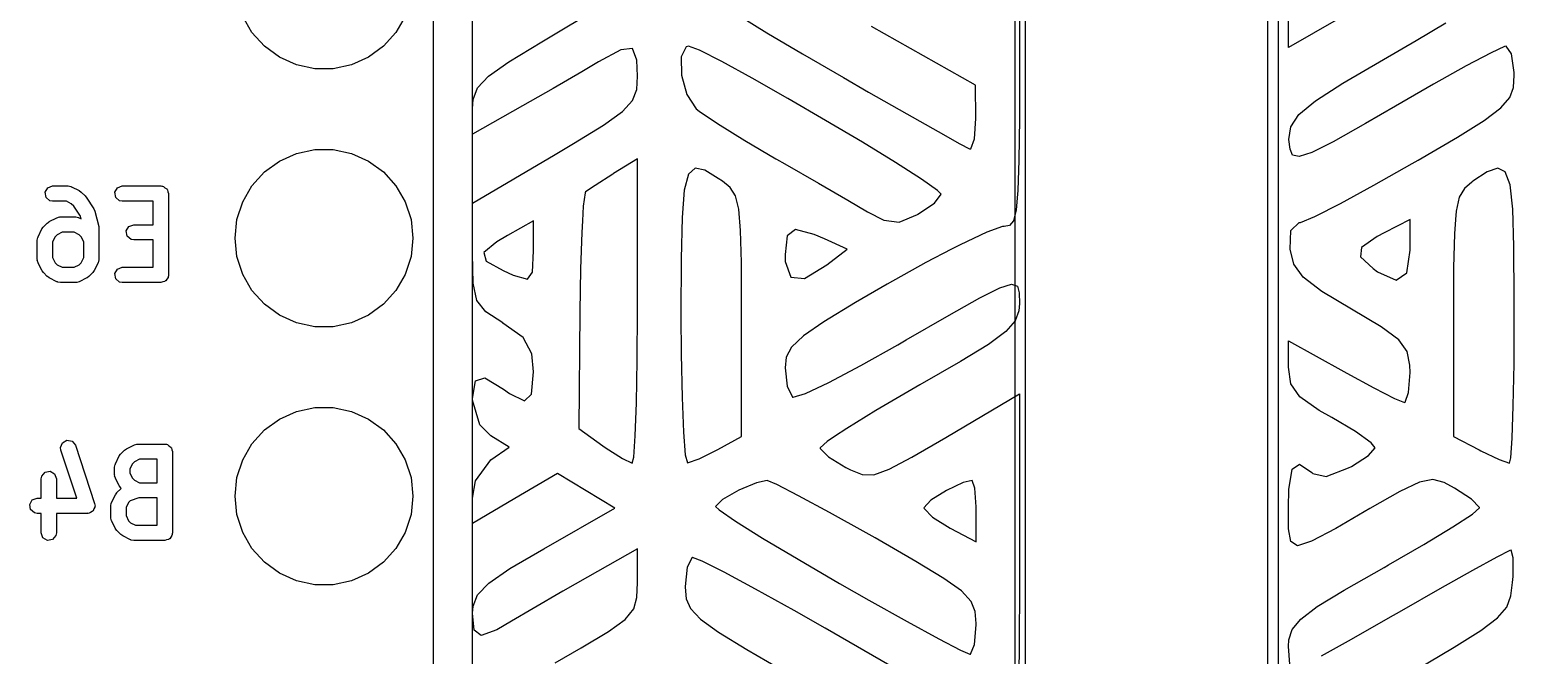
# Model space of a CAD drawing. Extents: x 19 to 403, y -177 to -75.
# Drawn here: x 175.92 to 190.55, y -112.76 to -106.6 of the extents above; entities that cross this region are included whole.
import ezdxf

# ---------------------------------------------------------------- set-up
doc = ezdxf.new("R2010")
doc.units = 0
doc.layers.add('BLACK', color=7, linetype='CONTINUOUS')

msp = doc.modelspace()

# ---------------------------------------------------------------- linework, layer by layer
at = {"layer": 'BLACK', "linetype": 'CONTINUOUS'}
for p, q in [((179.9, -114.811), (179.9, -87.2518)), ((185.628, -126.971), (185.628, -91.3866)), ((185.728, -91.3866), (185.728, -126.971)), ((188.119, -126.971), (188.119, -91.3866)), ((188.219, -91.3866), (188.219, -126.971)), ((180.281, -96.3335), (180.281, -115.002)), ((185.672, -105.207), (185.672, -106.877)), ((188.323, -106.774), (188.323, -106.297)), ((178.111, -106.626), (178.02, -106.468)), ((179.621, -106.468), (179.529, -106.626)), ((181.132, -106.621), (181.4, -106.458)), ((182.915, -106.464), (183.184, -106.629)), ((180.968, -106.719), (181.132, -106.621)), ((185.24, -107.146), (184.214, -106.568)), ((188.815, -106.494), (188.323, -106.774)), ((189.579, -106.706), (189.871, -106.531)), ((178.234, -106.762), (178.111, -106.626)), ((178.382, -106.87), (178.234, -106.762)), ((179.407, -106.762), (179.259, -106.87)), ((179.529, -106.626), (179.407, -106.762)), ((180.643, -106.915), (180.968, -106.719)), ((182.389, -106.767), (182.339, -106.868)), ((182.413, -106.761), (182.389, -106.767)), ((182.52, -106.802), (182.413, -106.761)), ((183.184, -106.629), (183.534, -106.837)), ((189.257, -106.894), (189.579, -106.706)), ((190.452, -106.764), (190.318, -106.827)), ((190.466, -106.761), (190.452, -106.764)), ((190.52, -106.836), (190.466, -106.761)), ((178.55, -106.945), (178.382, -106.87)), ((179.259, -106.87), (179.091, -106.945)), ((180.44, -107.057), (180.643, -106.915)), ((181.524, -106.916), (181.36, -107.013)), ((181.745, -106.796), (181.524, -106.916)), ((181.861, -106.786), (181.745, -106.796)), ((181.904, -106.9), (181.861, -106.786)), ((181.909, -107.056), (181.904, -106.9)), ((182.339, -106.868), (182.344, -107.046)), ((182.739, -106.913), (182.52, -106.802)), ((183.038, -107.077), (182.739, -106.913)), ((183.534, -106.837), (183.937, -107.071)), ((185.672, -106.891), (185.671, -107.462)), ((185.672, -106.877), (185.672, -106.891)), ((188.858, -107.126), (189.257, -106.894)), ((190.318, -106.827), (190.074, -106.956)), ((190.546, -107.02), (190.52, -106.836)), ((178.729, -106.983), (178.55, -106.945)), ((178.912, -106.983), (178.729, -106.983)), ((179.091, -106.945), (178.912, -106.983)), ((180.332, -107.173), (180.44, -107.057)), ((181.36, -107.013), (181.078, -107.177)), ((181.901, -107.189), (181.909, -107.056)), ((182.344, -107.046), (182.396, -107.238)), ((190.074, -106.956), (189.75, -107.137)), ((190.54, -107.168), (190.547, -107.048)), ((190.547, -107.048), (190.546, -107.02)), ((180.289, -107.288), (180.332, -107.173)), ((181.078, -107.177), (180.776, -107.35)), ((181.86, -107.298), (181.901, -107.189)), ((183.389, -107.276), (183.038, -107.077)), ((183.937, -107.071), (184.185, -107.213)), ((185.242, -107.474), (185.24, -107.146)), ((188.588, -107.299), (188.858, -107.126)), ((189.75, -107.137), (189.376, -107.353)), ((190.504, -107.268), (190.54, -107.168)), ((180.284, -107.374), (180.289, -107.288)), ((180.776, -107.35), (180.284, -107.629)), ((181.76, -107.406), (181.86, -107.298)), ((182.396, -107.238), (182.486, -107.378)), ((183.762, -107.492), (183.389, -107.276)), ((184.185, -107.213), (184.562, -107.428)), ((188.425, -107.435), (188.588, -107.299)), ((189.376, -107.353), (189.081, -107.524)), ((190.415, -107.369), (190.504, -107.268)), ((180.284, -107.629), (180.284, -107.374)), ((181.575, -107.539), (181.76, -107.406)), ((182.486, -107.378), (182.517, -107.402)), ((182.517, -107.402), (182.696, -107.523)), ((184.126, -107.708), (183.762, -107.492)), ((184.562, -107.428), (184.871, -107.603)), ((185.229, -107.675), (185.242, -107.474)), ((185.671, -107.474), (185.666, -107.885)), ((185.671, -107.462), (185.671, -107.474)), ((188.345, -107.556), (188.425, -107.435)), ((189.987, -107.657), (190.251, -107.492)), ((190.251, -107.492), (190.415, -107.369)), ((181.28, -107.72), (181.575, -107.539)), ((182.696, -107.523), (182.965, -107.689)), ((184.871, -107.603), (185.086, -107.723)), ((188.327, -107.681), (188.345, -107.556)), ((189.081, -107.524), (188.763, -107.703)), ((178.55, -107.818), (178.729, -107.78)), ((178.729, -107.78), (178.912, -107.78)), ((178.912, -107.78), (179.091, -107.818)), ((181.097, -107.828), (181.28, -107.72)), ((182.965, -107.689), (183.272, -107.869)), ((184.451, -107.907), (184.126, -107.708)), ((185.086, -107.723), (185.179, -107.773)), ((185.179, -107.773), (185.193, -107.772)), ((185.193, -107.772), (185.229, -107.675)), ((188.338, -107.774), (188.327, -107.681)), ((188.363, -107.834), (188.338, -107.774)), ((188.763, -107.703), (188.553, -107.808)), ((189.601, -107.883), (189.987, -107.657)), ((178.234, -108), (178.382, -107.892)), ((178.382, -107.892), (178.55, -107.818)), ((179.091, -107.818), (179.259, -107.892)), ((179.259, -107.892), (179.407, -108)), ((180.284, -108.306), (181.097, -107.828)), ((181.909, -107.869), (181.674, -108.016)), ((181.909, -109.368), (181.909, -107.869)), ((183.272, -107.869), (183.277, -107.873)), ((183.277, -107.873), (183.362, -107.921)), ((183.362, -107.921), (183.691, -108.109)), ((184.708, -108.071), (184.451, -107.907)), ((185.666, -107.885), (185.656, -108.181)), ((188.427, -107.849), (188.363, -107.834)), ((188.553, -107.808), (188.427, -107.849)), ((189.164, -108.131), (189.542, -107.917)), ((189.542, -107.917), (189.601, -107.883)), ((178.111, -108.136), (178.234, -108)), ((179.407, -108), (179.529, -108.136)), ((181.665, -108.022), (181.492, -108.132)), ((181.674, -108.016), (181.665, -108.022)), ((182.411, -108.022), (182.37, -108.178)), ((182.476, -107.963), (182.411, -108.022)), ((182.572, -107.983), (182.476, -107.963)), ((182.704, -108.063), (182.572, -107.983)), ((182.745, -108.092), (182.704, -108.063)), ((184.866, -108.182), (184.708, -108.071)), ((190.28, -107.999), (190.138, -108.092)), ((190.385, -107.962), (190.28, -107.999)), ((190.458, -107.998), (190.385, -107.962)), ((190.505, -108.126), (190.458, -107.998)), ((176.073, -108.2), (176.099, -108.156)), ((176.082, -108.251), (176.073, -108.2)), ((176.099, -108.156), (176.147, -108.138)), ((176.147, -108.138), (176.299, -108.138)), ((176.299, -108.138), (176.325, -108.143)), ((176.325, -108.143), (176.329, -108.146)), ((176.329, -108.146), (176.333, -108.146)), ((176.333, -108.146), (176.409, -108.184)), ((176.409, -108.184), (176.427, -108.198)), ((176.427, -108.198), (176.429, -108.198)), ((176.429, -108.198), (176.467, -108.236)), ((176.759, -108.2), (176.785, -108.156)), ((176.768, -108.251), (176.759, -108.2)), ((176.785, -108.156), (176.833, -108.138)), ((176.833, -108.138), (177.214, -108.138)), ((177.214, -108.138), (177.224, -108.14)), ((177.224, -108.14), (177.227, -108.139)), ((177.227, -108.139), (177.23, -108.141)), ((177.23, -108.141), (177.239, -108.143)), ((177.239, -108.143), (177.254, -108.155)), ((177.254, -108.155), (177.271, -108.165)), ((177.271, -108.165), (177.274, -108.171)), ((177.274, -108.171), (177.279, -108.176)), ((177.279, -108.176), (177.282, -108.195)), ((177.282, -108.195), (177.289, -108.213)), ((177.289, -108.213), (177.289, -109.013)), ((178.02, -108.295), (178.111, -108.136)), ((179.529, -108.136), (179.621, -108.295)), ((181.392, -108.205), (181.375, -108.335)), ((181.396, -108.196), (181.392, -108.205)), ((181.492, -108.132), (181.396, -108.196)), ((182.37, -108.178), (182.348, -108.449)), ((182.821, -108.154), (182.745, -108.092)), ((182.873, -108.235), (182.821, -108.154)), ((183.691, -108.109), (183.98, -108.276)), ((184.834, -108.308), (184.902, -108.219)), ((184.902, -108.219), (184.866, -108.182)), ((185.653, -108.219), (185.639, -108.373)), ((185.656, -108.181), (185.653, -108.219)), ((188.835, -108.309), (189.164, -108.131)), ((190.055, -108.162), (190.005, -108.248)), ((190.127, -108.099), (190.055, -108.162)), ((190.138, -108.092), (190.127, -108.099)), ((190.531, -108.366), (190.505, -108.126)), ((176.121, -108.284), (176.082, -108.251)), ((176.147, -108.288), (176.121, -108.284)), ((176.282, -108.288), (176.147, -108.288)), ((176.331, -108.313), (176.282, -108.288)), ((176.355, -108.337), (176.331, -108.313)), ((176.42, -108.434), (176.355, -108.337)), ((176.467, -108.236), (176.473, -108.246)), ((176.473, -108.246), (176.476, -108.248)), ((176.476, -108.248), (176.552, -108.362)), ((176.552, -108.362), (176.562, -108.385)), ((176.807, -108.284), (176.768, -108.251)), ((176.833, -108.288), (176.807, -108.284)), ((177.139, -108.288), (176.833, -108.288)), ((177.139, -108.519), (177.139, -108.288)), ((177.963, -108.469), (178.02, -108.295)), ((179.621, -108.295), (179.678, -108.469)), ((180.284, -108.808), (180.284, -108.306)), ((181.375, -108.335), (181.367, -108.48)), ((182.907, -108.366), (182.873, -108.235)), ((182.925, -108.575), (182.907, -108.366)), ((183.98, -108.276), (184.175, -108.391)), ((184.671, -108.417), (184.834, -108.308)), ((185.639, -108.373), (185.612, -108.481)), ((188.583, -108.437), (188.835, -108.309)), ((190.005, -108.248), (189.974, -108.387)), ((190.543, -108.734), (190.531, -108.366)), ((176.056, -108.541), (176.094, -108.503)), ((176.094, -108.503), (176.112, -108.49)), ((176.112, -108.49), (176.114, -108.489)), ((176.114, -108.489), (176.19, -108.451)), ((176.19, -108.451), (176.215, -108.443)), ((176.215, -108.443), (176.219, -108.444)), ((176.219, -108.444), (176.223, -108.443)), ((176.223, -108.443), (176.376, -108.443)), ((176.376, -108.443), (176.401, -108.447)), ((176.401, -108.447), (176.405, -108.45)), ((176.405, -108.45), (176.409, -108.451)), ((176.409, -108.451), (176.427, -108.46)), ((176.427, -108.46), (176.42, -108.434)), ((176.562, -108.385), (176.563, -108.385)), ((176.563, -108.385), (176.601, -108.538)), ((176.899, -108.537), (176.947, -108.519)), ((176.947, -108.519), (177.139, -108.519)), ((177.944, -108.651), (177.963, -108.469)), ((179.678, -108.469), (179.697, -108.651)), ((180.883, -108.48), (180.627, -108.625)), ((180.883, -108.775), (180.883, -108.48)), ((181.367, -108.48), (181.361, -108.595)), ((182.348, -108.449), (182.338, -108.855)), ((184.175, -108.391), (184.336, -108.475)), ((184.336, -108.475), (184.487, -108.494)), ((184.487, -108.494), (184.667, -108.419)), ((184.667, -108.419), (184.671, -108.417)), ((185.612, -108.481), (185.574, -108.528)), ((188.347, -108.576), (188.426, -108.499)), ((188.426, -108.499), (188.44, -108.497)), ((188.44, -108.497), (188.583, -108.437)), ((189.52, -108.467), (189.264, -108.6)), ((189.52, -108.769), (189.52, -108.467)), ((189.968, -108.467), (189.957, -108.608)), ((189.974, -108.387), (189.968, -108.467)), ((175.996, -108.67), (176, -108.645)), ((175.996, -108.861), (175.996, -108.67)), ((176, -108.645), (176.003, -108.641)), ((176.003, -108.641), (176.004, -108.637)), ((176.004, -108.637), (176.042, -108.561)), ((176.042, -108.561), (176.055, -108.543)), ((176.055, -108.543), (176.056, -108.541)), ((176.171, -108.639), (176.146, -108.688)), ((176.192, -108.618), (176.171, -108.639)), ((176.241, -108.593), (176.192, -108.618)), ((176.358, -108.593), (176.241, -108.593)), ((176.407, -108.618), (176.358, -108.593)), ((176.428, -108.639), (176.407, -108.618)), ((176.453, -108.688), (176.428, -108.639)), ((176.601, -108.538), (176.602, -108.553)), ((176.602, -108.553), (176.603, -108.556)), ((176.603, -108.556), (176.603, -108.861)), ((176.873, -108.581), (176.899, -108.537)), ((176.882, -108.632), (176.873, -108.581)), ((176.921, -108.665), (176.882, -108.632)), ((176.947, -108.669), (176.921, -108.665)), ((177.139, -108.669), (176.947, -108.669)), ((177.139, -108.938), (177.139, -108.669)), ((177.963, -108.833), (177.944, -108.651)), ((179.697, -108.651), (179.678, -108.833)), ((180.627, -108.625), (180.522, -108.687)), ((181.361, -108.595), (181.349, -108.954)), ((182.933, -108.892), (182.925, -108.575)), ((183.383, -108.629), (183.363, -108.814)), ((183.467, -108.567), (183.383, -108.629)), ((183.649, -108.615), (183.467, -108.567)), ((183.75, -108.659), (183.649, -108.615)), ((183.974, -108.761), (183.75, -108.659)), ((185.35, -108.593), (185.087, -108.716)), ((185.505, -108.538), (185.35, -108.593)), ((185.522, -108.537), (185.505, -108.538)), ((185.574, -108.528), (185.522, -108.537)), ((188.34, -108.761), (188.347, -108.576)), ((189.195, -108.636), (189.042, -108.742)), ((189.264, -108.6), (189.195, -108.636)), ((189.957, -108.608), (189.949, -108.941)), ((176.146, -108.688), (176.146, -108.843)), ((176.453, -108.843), (176.453, -108.688)), ((180.29, -109.094), (180.284, -108.808)), ((180.522, -108.687), (180.394, -108.793)), ((180.394, -108.793), (180.417, -108.877)), ((180.876, -108.986), (180.883, -108.775)), ((183.363, -108.814), (183.365, -108.88)), ((183.775, -108.914), (183.974, -108.761)), ((185.001, -108.761), (184.749, -108.892)), ((185.087, -108.716), (185.001, -108.761)), ((188.375, -108.908), (188.34, -108.761)), ((189.042, -108.742), (189.033, -108.835)), ((189.487, -108.994), (189.52, -108.769)), ((190.547, -109.25), (190.543, -108.734)), ((175.997, -108.865), (175.996, -108.861)), ((175.996, -108.869), (175.997, -108.865)), ((176.004, -108.894), (175.996, -108.869)), ((176.042, -108.971), (176.004, -108.894)), ((176.146, -108.843), (176.171, -108.893)), ((176.171, -108.893), (176.192, -108.913)), ((176.192, -108.913), (176.241, -108.938)), ((176.241, -108.938), (176.358, -108.938)), ((176.358, -108.938), (176.407, -108.913)), ((176.407, -108.913), (176.428, -108.893)), ((176.428, -108.893), (176.453, -108.843)), ((176.595, -108.894), (176.557, -108.971)), ((176.596, -108.89), (176.595, -108.894)), ((176.599, -108.886), (176.596, -108.89)), ((176.603, -108.861), (176.599, -108.886)), ((176.759, -109), (176.785, -108.956)), ((176.785, -108.956), (176.833, -108.938)), ((176.833, -108.938), (177.139, -108.938)), ((178.02, -109.008), (177.963, -108.833)), ((179.678, -108.833), (179.621, -109.008)), ((180.417, -108.877), (180.587, -108.971)), ((181.349, -108.954), (181.342, -109.378)), ((182.338, -108.855), (182.337, -109.413)), ((182.935, -109.348), (182.933, -108.892)), ((183.365, -108.88), (183.42, -109.037)), ((183.554, -109.048), (183.775, -108.914)), ((184.749, -108.892), (184.368, -109.105)), ((188.467, -109.036), (188.375, -108.908)), ((189.033, -108.835), (189.157, -108.951)), ((189.157, -108.951), (189.2, -108.983)), ((189.949, -108.941), (189.948, -109.415)), ((176.043, -108.972), (176.042, -108.971)), ((176.056, -108.99), (176.043, -108.972)), ((176.094, -109.028), (176.056, -108.99)), ((176.096, -109.029), (176.094, -109.028)), ((176.114, -109.042), (176.096, -109.029)), ((176.19, -109.08), (176.114, -109.042)), ((176.194, -109.081), (176.19, -109.08)), ((176.198, -109.084), (176.194, -109.081)), ((176.223, -109.088), (176.198, -109.084)), ((176.376, -109.088), (176.223, -109.088)), ((176.38, -109.087), (176.376, -109.088)), ((176.384, -109.088), (176.38, -109.087)), ((176.409, -109.08), (176.384, -109.088)), ((176.485, -109.042), (176.409, -109.08)), ((176.487, -109.041), (176.485, -109.042)), ((176.505, -109.028), (176.487, -109.041)), ((176.543, -108.99), (176.505, -109.028)), ((176.544, -108.989), (176.543, -108.99)), ((176.557, -108.971), (176.544, -108.989)), ((176.768, -109.051), (176.759, -109)), ((176.807, -109.084), (176.768, -109.051)), ((176.833, -109.088), (176.807, -109.084)), ((177.214, -109.088), (176.833, -109.088)), ((177.232, -109.082), (177.214, -109.088)), ((177.251, -109.078), (177.232, -109.082)), ((177.256, -109.073), (177.251, -109.078)), ((177.262, -109.071), (177.256, -109.073)), ((177.272, -109.054), (177.262, -109.071)), ((177.284, -109.039), (177.272, -109.054)), ((177.286, -109.029), (177.284, -109.039)), ((177.288, -109.026), (177.286, -109.029)), ((177.289, -109.013), (177.287, -109.023)), ((177.287, -109.023), (177.288, -109.026)), ((178.111, -109.166), (178.02, -109.008)), ((179.621, -109.008), (179.529, -109.166)), ((180.326, -109.264), (180.29, -109.094)), ((180.587, -108.971), (180.685, -109.015)), ((180.685, -109.015), (180.825, -109.056)), ((180.825, -109.056), (180.876, -108.986)), ((183.42, -109.037), (183.554, -109.048)), ((184.368, -109.105), (184.056, -109.286)), ((185.478, -109.141), (185.595, -109.105)), ((185.595, -109.105), (185.652, -109.123)), ((188.65, -109.176), (188.467, -109.036)), ((189.2, -108.983), (189.383, -109.064)), ((189.383, -109.064), (189.487, -108.994)), ((178.234, -109.302), (178.111, -109.166)), ((179.529, -109.166), (179.407, -109.302)), ((184.98, -109.409), (185.28, -109.24)), ((185.28, -109.24), (185.478, -109.141)), ((185.652, -109.123), (185.67, -109.19)), ((185.67, -109.19), (185.671, -109.296)), ((188.943, -109.352), (188.65, -109.176)), ((190.547, -109.413), (190.547, -109.25)), ((178.382, -109.41), (178.234, -109.302)), ((179.407, -109.302), (179.259, -109.41)), ((180.415, -109.376), (180.326, -109.264)), ((180.582, -109.486), (180.415, -109.376)), ((181.342, -109.378), (181.331, -110.527)), ((181.906, -109.853), (181.909, -109.368)), ((182.935, -109.415), (182.935, -109.348)), ((184.056, -109.286), (183.744, -109.475)), ((185.666, -109.368), (185.63, -109.467)), ((185.671, -109.296), (185.666, -109.368)), ((189.236, -109.526), (188.943, -109.352)), ((178.55, -109.485), (178.382, -109.41)), ((178.729, -109.523), (178.55, -109.485)), ((178.912, -109.523), (178.729, -109.523)), ((179.091, -109.485), (178.912, -109.523)), ((179.259, -109.41), (179.091, -109.485)), ((180.583, -109.487), (180.582, -109.486)), ((180.784, -109.631), (180.583, -109.487)), ((182.337, -109.413), (182.339, -109.795)), ((182.935, -110.604), (182.935, -109.415)), ((183.744, -109.475), (183.543, -109.614)), ((184.556, -109.653), (184.98, -109.409)), ((185.63, -109.467), (185.538, -109.571)), ((189.408, -109.653), (189.236, -109.526)), ((189.948, -109.415), (189.948, -110.605)), ((190.544, -109.89), (190.547, -109.413)), ((180.869, -109.79), (180.784, -109.631)), ((183.543, -109.614), (183.427, -109.724)), ((184.474, -109.701), (184.556, -109.653)), ((185.538, -109.571), (185.366, -109.697)), ((188.323, -109.921), (188.323, -109.661)), ((188.323, -109.661), (188.866, -109.964)), ((189.492, -109.767), (189.408, -109.653)), ((180.883, -109.966), (180.869, -109.79)), ((182.339, -109.795), (182.348, -110.221)), ((183.375, -109.822), (183.363, -109.928)), ((183.427, -109.724), (183.375, -109.822)), ((184.109, -109.906), (184.474, -109.701)), ((185.366, -109.697), (185.091, -109.866)), ((189.519, -109.903), (189.492, -109.767)), ((180.866, -110.186), (180.883, -109.966)), ((181.899, -110.272), (181.906, -109.853)), ((183.363, -109.928), (183.383, -110.107)), ((183.795, -110.071), (184.109, -109.906)), ((185.091, -109.866), (184.69, -110.097)), ((188.344, -110.085), (188.323, -109.921)), ((188.866, -109.964), (188.896, -109.981)), ((188.896, -109.981), (189.164, -110.126)), ((189.506, -110.171), (189.52, -109.975)), ((189.52, -109.975), (189.519, -109.903)), ((190.537, -110.301), (190.544, -109.89)), ((180.284, -110.231), (180.312, -110.055)), ((180.312, -110.055), (180.406, -110.027)), ((180.406, -110.027), (180.588, -110.137)), ((183.383, -110.107), (183.435, -110.217)), ((183.563, -110.18), (183.795, -110.071)), ((184.69, -110.097), (184.612, -110.141)), ((188.433, -110.213), (188.344, -110.085)), ((189.164, -110.126), (189.368, -110.229)), ((180.284, -110.247), (180.284, -110.231)), ((180.356, -110.49), (180.284, -110.247)), ((180.588, -110.137), (180.649, -110.181)), ((180.649, -110.181), (180.796, -110.253)), ((180.796, -110.253), (180.866, -110.186)), ((181.887, -110.599), (181.899, -110.272)), ((182.348, -110.221), (182.362, -110.56)), ((183.435, -110.217), (183.443, -110.218)), ((183.443, -110.218), (183.563, -110.18)), ((184.612, -110.141), (184.258, -110.348)), ((184.946, -110.614), (185.672, -110.185)), ((185.672, -110.185), (185.672, -111.892)), ((188.626, -110.347), (188.433, -110.213)), ((189.368, -110.229), (189.465, -110.268)), ((189.465, -110.268), (189.471, -110.266)), ((189.471, -110.266), (189.506, -110.171)), ((178.382, -110.432), (178.55, -110.358)), ((178.55, -110.358), (178.729, -110.32)), ((178.729, -110.32), (178.912, -110.32)), ((178.912, -110.32), (179.091, -110.358)), ((179.091, -110.358), (179.259, -110.432)), ((184.258, -110.348), (183.971, -110.524)), ((188.75, -110.417), (188.626, -110.347)), ((188.981, -110.555), (188.75, -110.417)), ((190.526, -110.619), (190.537, -110.301)), ((178.111, -110.676), (178.234, -110.54)), ((178.234, -110.54), (178.382, -110.432)), ((179.259, -110.432), (179.407, -110.54)), ((179.407, -110.54), (179.529, -110.676)), ((180.465, -110.596), (180.356, -110.49)), ((181.331, -110.527), (181.569, -110.697)), ((182.362, -110.56), (182.38, -110.783)), ((183.971, -110.524), (183.85, -110.604)), ((189.137, -110.666), (188.981, -110.555)), ((176.225, -110.713), (176.243, -110.665)), ((176.228, -110.739), (176.225, -110.713)), ((176.243, -110.665), (176.288, -110.641)), ((176.288, -110.641), (176.339, -110.651)), ((176.339, -110.651), (176.371, -110.691)), ((176.371, -110.691), (176.561, -111.263)), ((176.875, -110.724), (176.952, -110.686)), ((176.952, -110.686), (176.977, -110.679)), ((176.977, -110.679), (176.981, -110.68)), ((176.981, -110.68), (176.985, -110.678)), ((176.985, -110.678), (177.252, -110.678)), ((177.252, -110.678), (177.262, -110.68)), ((177.262, -110.68), (177.265, -110.679)), ((177.265, -110.679), (177.268, -110.681)), ((177.268, -110.681), (177.278, -110.683)), ((177.278, -110.683), (177.292, -110.695)), ((177.292, -110.695), (177.309, -110.705)), ((177.309, -110.705), (177.312, -110.711)), ((177.312, -110.711), (177.317, -110.716)), ((177.317, -110.716), (177.32, -110.735)), ((178.02, -110.835), (178.111, -110.676)), ((179.529, -110.676), (179.621, -110.835)), ((180.645, -110.709), (180.465, -110.596)), ((180.465, -110.835), (180.645, -110.709)), ((181.569, -110.697), (181.59, -110.712)), ((181.59, -110.712), (181.761, -110.821)), ((181.872, -110.806), (181.887, -110.599)), ((182.7, -110.732), (182.935, -110.604)), ((183.778, -110.652), (183.707, -110.715)), ((183.707, -110.715), (183.708, -110.721)), ((183.85, -110.604), (183.778, -110.652)), ((184.612, -110.809), (184.946, -110.614)), ((189.11, -110.791), (189.177, -110.715)), ((189.177, -110.715), (189.137, -110.666)), ((189.948, -110.605), (190.2, -110.736)), ((190.512, -110.815), (190.526, -110.619)), ((176.386, -111.212), (176.228, -110.739)), ((176.766, -110.872), (176.804, -110.796)), ((176.804, -110.796), (176.817, -110.778)), ((176.817, -110.778), (176.818, -110.776)), ((176.818, -110.776), (176.856, -110.738)), ((176.856, -110.738), (176.874, -110.725)), ((176.874, -110.725), (176.875, -110.724)), ((176.953, -110.853), (176.933, -110.874)), ((177.003, -110.828), (176.953, -110.853)), ((177.177, -110.828), (177.003, -110.828)), ((177.177, -111.059), (177.177, -110.828)), ((177.32, -110.735), (177.327, -110.753)), ((177.327, -110.753), (177.327, -111.553)), ((177.963, -111.009), (178.02, -110.835)), ((179.621, -110.835), (179.678, -111.009)), ((180.313, -111.039), (180.465, -110.835)), ((181.761, -110.821), (181.858, -110.866)), ((181.858, -110.866), (181.872, -110.806)), ((182.38, -110.783), (182.401, -110.863)), ((182.401, -110.863), (182.516, -110.823)), ((182.401, -110.863), (182.401, -110.863)), ((182.516, -110.823), (182.7, -110.732)), ((183.708, -110.721), (183.789, -110.803)), ((183.789, -110.803), (183.963, -110.91)), ((184.388, -110.927), (184.612, -110.809)), ((188.943, -110.898), (189.11, -110.791)), ((190.2, -110.736), (190.217, -110.744)), ((190.217, -110.744), (190.399, -110.831)), ((190.399, -110.831), (190.5, -110.866)), ((190.5, -110.866), (190.512, -110.815)), ((176.034, -111.02), (176.039, -110.994)), ((176.039, -110.994), (176.072, -110.955)), ((176.072, -110.955), (176.122, -110.946)), ((176.122, -110.946), (176.166, -110.972)), ((176.166, -110.972), (176.184, -111.02)), ((176.758, -110.906), (176.762, -110.88)), ((176.758, -110.982), (176.758, -110.906)), ((176.759, -110.986), (176.758, -110.982)), ((176.758, -110.99), (176.759, -110.986)), ((176.766, -111.015), (176.758, -110.99)), ((176.762, -110.88), (176.765, -110.876)), ((176.765, -110.876), (176.766, -110.872)), ((176.933, -110.874), (176.908, -110.923)), ((176.908, -110.923), (176.908, -110.964)), ((176.908, -110.964), (176.933, -111.014)), ((177.944, -111.191), (177.963, -111.009)), ((179.678, -111.009), (179.697, -111.191)), ((181.12, -110.968), (180.702, -111.214)), ((181.685, -111.311), (181.12, -110.968)), ((183.963, -110.91), (184.007, -110.932)), ((184.007, -110.932), (184.122, -110.978)), ((184.122, -110.978), (184.237, -110.98)), ((184.237, -110.98), (184.388, -110.927)), ((188.327, -111.126), (188.36, -110.926)), ((188.36, -110.926), (188.432, -110.875)), ((188.432, -110.875), (188.553, -110.959)), ((188.553, -110.959), (188.562, -110.968)), ((188.562, -110.968), (188.694, -110.998)), ((188.694, -110.998), (188.912, -110.914)), ((188.912, -110.914), (188.943, -110.898)), ((176.034, -111.212), (176.034, -111.02)), ((176.184, -111.02), (176.184, -111.212)), ((176.804, -111.091), (176.766, -111.015)), ((176.779, -111.159), (176.78, -111.157)), ((176.78, -111.157), (176.818, -111.119)), ((176.805, -111.093), (176.804, -111.091)), ((176.818, -111.111), (176.805, -111.093)), ((176.823, -111.116), (176.818, -111.111)), ((176.818, -111.119), (176.823, -111.116)), ((176.933, -111.014), (176.953, -111.034)), ((176.953, -111.034), (177.003, -111.059)), ((177.003, -111.059), (177.177, -111.059)), ((180.284, -111.211), (180.313, -111.039)), ((182.906, -111.133), (182.747, -111.223)), ((183.081, -111.06), (182.906, -111.133)), ((183.185, -111.037), (183.081, -111.06)), ((183.281, -111.078), (183.185, -111.037)), ((183.496, -111.188), (183.281, -111.078)), ((184.952, -111.136), (184.798, -111.232)), ((185.118, -111.058), (184.952, -111.136)), ((185.206, -111.037), (185.118, -111.058)), ((185.231, -111.113), (185.206, -111.037)), ((185.244, -111.298), (185.231, -111.113)), ((188.323, -111.303), (188.327, -111.126)), ((189.42, -111.145), (189.125, -111.314)), ((189.612, -111.053), (189.42, -111.145)), ((189.743, -111.027), (189.612, -111.053)), ((189.856, -111.057), (189.743, -111.027)), ((189.958, -111.112), (189.856, -111.057)), ((190.126, -111.222), (189.958, -111.112)), ((175.921, -111.273), (175.947, -111.229)), ((175.93, -111.324), (175.921, -111.273)), ((175.947, -111.229), (175.995, -111.212)), ((175.995, -111.212), (176.034, -111.212)), ((176.184, -111.212), (176.386, -111.212)), ((176.564, -111.3), (176.554, -111.317)), ((176.561, -111.263), (176.565, -111.289)), ((176.565, -111.289), (176.563, -111.294)), ((176.563, -111.294), (176.564, -111.3)), ((176.72, -111.287), (176.724, -111.261)), ((176.72, -111.401), (176.72, -111.287)), ((176.724, -111.261), (176.727, -111.257)), ((176.727, -111.257), (176.728, -111.253)), ((176.728, -111.253), (176.766, -111.177)), ((176.766, -111.177), (176.779, -111.159)), ((176.894, -111.255), (176.87, -111.304)), ((176.911, -111.238), (176.894, -111.255)), ((176.997, -111.209), (176.911, -111.238)), ((177.177, -111.209), (176.997, -111.209)), ((177.177, -111.478), (177.177, -111.209)), ((177.963, -111.373), (177.944, -111.191)), ((179.697, -111.191), (179.678, -111.373)), ((180.284, -111.461), (180.284, -111.211)), ((180.702, -111.214), (180.284, -111.461)), ((182.747, -111.223), (182.679, -111.294)), ((182.679, -111.294), (182.714, -111.327)), ((183.8, -111.352), (183.496, -111.188)), ((184.798, -111.232), (184.731, -111.306)), ((185.244, -111.339), (185.244, -111.298)), ((188.324, -111.513), (188.323, -111.303)), ((190.203, -111.303), (190.126, -111.222)), ((190.204, -111.308), (190.203, -111.303)), ((175.969, -111.357), (175.93, -111.324)), ((175.995, -111.362), (175.969, -111.357)), ((176.034, -111.362), (175.995, -111.362)), ((176.034, -111.553), (176.034, -111.362)), ((176.49, -111.362), (176.184, -111.362)), ((176.184, -111.362), (176.184, -111.553)), ((176.495, -111.36), (176.49, -111.362)), ((176.501, -111.361), (176.495, -111.36)), ((176.519, -111.351), (176.501, -111.361)), ((176.538, -111.344), (176.519, -111.351)), ((176.541, -111.339), (176.538, -111.344)), ((176.546, -111.336), (176.541, -111.339)), ((176.554, -111.317), (176.546, -111.336)), ((176.721, -111.405), (176.72, -111.401)), ((176.72, -111.409), (176.721, -111.405)), ((176.728, -111.434), (176.72, -111.409)), ((176.766, -111.511), (176.728, -111.434)), ((176.87, -111.304), (176.87, -111.383)), ((176.87, -111.383), (176.894, -111.433)), ((176.894, -111.433), (176.915, -111.453)), ((178.02, -111.548), (177.963, -111.373)), ((179.678, -111.373), (179.621, -111.548)), ((180.985, -111.709), (181.685, -111.311)), ((182.714, -111.327), (182.874, -111.437)), ((182.874, -111.437), (183.142, -111.604)), ((184.163, -111.554), (183.8, -111.352)), ((184.731, -111.306), (184.732, -111.312)), ((184.732, -111.312), (184.814, -111.399)), ((184.814, -111.399), (184.988, -111.508)), ((185.244, -111.64), (185.244, -111.339)), ((189.125, -111.314), (188.788, -111.509)), ((189.942, -111.494), (190.134, -111.368)), ((190.134, -111.368), (190.204, -111.308)), ((176.052, -111.601), (176.034, -111.553)), ((176.179, -111.579), (176.147, -111.618)), ((176.184, -111.553), (176.179, -111.579)), ((176.767, -111.512), (176.766, -111.511)), ((176.78, -111.53), (176.767, -111.512)), ((176.818, -111.568), (176.78, -111.53)), ((176.819, -111.569), (176.818, -111.568)), ((176.837, -111.582), (176.819, -111.569)), ((176.914, -111.62), (176.837, -111.582)), ((176.915, -111.453), (176.965, -111.478)), ((176.965, -111.478), (177.177, -111.478)), ((177.31, -111.594), (177.3, -111.611)), ((177.322, -111.579), (177.31, -111.594)), ((177.324, -111.569), (177.322, -111.579)), ((177.326, -111.566), (177.324, -111.569)), ((177.327, -111.553), (177.325, -111.563)), ((177.325, -111.563), (177.326, -111.566)), ((178.111, -111.706), (178.02, -111.548)), ((179.621, -111.548), (179.529, -111.706)), ((184.25, -111.603), (184.163, -111.554)), ((184.988, -111.508), (185.244, -111.64)), ((188.345, -111.639), (188.324, -111.513)), ((188.788, -111.509), (188.55, -111.636)), ((189.657, -111.666), (189.942, -111.494)), ((176.096, -111.627), (176.052, -111.601)), ((176.147, -111.618), (176.096, -111.627)), ((176.918, -111.621), (176.914, -111.62)), ((176.921, -111.624), (176.918, -111.621)), ((176.947, -111.628), (176.921, -111.624)), ((177.252, -111.628), (176.947, -111.628)), ((177.27, -111.622), (177.252, -111.628)), ((177.289, -111.618), (177.27, -111.622)), ((177.294, -111.613), (177.289, -111.618)), ((177.3, -111.611), (177.294, -111.613)), ((178.234, -111.842), (178.111, -111.706)), ((179.529, -111.706), (179.407, -111.842)), ((180.652, -111.904), (180.985, -111.709)), ((181.909, -111.709), (181.417, -111.988)), ((181.909, -112.041), (181.909, -111.709)), ((183.142, -111.604), (183.491, -111.813)), ((184.651, -111.834), (184.25, -111.603)), ((188.412, -111.68), (188.345, -111.639)), ((188.55, -111.636), (188.412, -111.68)), ((189.307, -111.868), (189.657, -111.666)), ((190.503, -111.727), (190.375, -111.793)), ((190.517, -111.722), (190.503, -111.727)), ((190.536, -111.797), (190.517, -111.722)), ((178.382, -111.95), (178.234, -111.842)), ((179.407, -111.842), (179.259, -111.95)), ((182.447, -111.795), (182.399, -111.889)), ((182.451, -111.794), (182.447, -111.795)), ((182.546, -111.83), (182.451, -111.794)), ((182.762, -111.939), (182.546, -111.83)), ((183.491, -111.813), (183.899, -112.05)), ((184.927, -112.001), (184.651, -111.834)), ((189.264, -111.893), (189.307, -111.868)), ((190.375, -111.793), (190.135, -111.924)), ((190.535, -111.983), (190.536, -111.797)), ((178.55, -112.025), (178.382, -111.95)), ((178.729, -112.063), (178.55, -112.025)), ((179.091, -112.025), (178.912, -112.063)), ((179.259, -111.95), (179.091, -112.025)), ((180.444, -112.047), (180.652, -111.904)), ((181.417, -111.988), (181.174, -112.127)), ((182.399, -111.889), (182.379, -112.081)), ((183.073, -112.106), (182.762, -111.939)), ((185.101, -112.125), (184.927, -112.001)), ((185.672, -111.892), (185.672, -112.249)), ((188.872, -112.116), (189.264, -111.893)), ((190.135, -111.924), (189.813, -112.105)), ((190.53, -112.041), (190.535, -111.983)), ((178.912, -112.063), (178.729, -112.063)), ((180.289, -112.275), (180.332, -112.162)), ((180.332, -112.162), (180.444, -112.047)), ((181.174, -112.127), (180.882, -112.296)), ((181.904, -112.189), (181.909, -112.041)), ((182.379, -112.081), (182.379, -112.087)), ((182.379, -112.087), (182.388, -112.201)), ((183.454, -112.318), (183.073, -112.106)), ((183.899, -112.05), (184.188, -112.214)), ((185.196, -112.227), (185.101, -112.125)), ((188.606, -112.279), (188.872, -112.116)), ((189.813, -112.105), (189.435, -112.32)), ((190.472, -112.283), (190.513, -112.174)), ((190.513, -112.174), (190.53, -112.041)), ((180.285, -112.342), (180.289, -112.275)), ((180.882, -112.296), (180.669, -112.422)), ((181.788, -112.406), (181.872, -112.302)), ((181.872, -112.302), (181.904, -112.189)), ((182.388, -112.201), (182.43, -112.299)), ((182.43, -112.299), (182.529, -112.402)), ((183.758, -112.492), (183.454, -112.318)), ((184.188, -112.214), (184.567, -112.426)), ((185.236, -112.326), (185.196, -112.227)), ((185.244, -112.444), (185.236, -112.326)), ((185.672, -112.249), (185.67, -112.459)), ((188.443, -112.401), (188.606, -112.279)), ((189.435, -112.32), (189.301, -112.397)), ((190.381, -112.389), (190.472, -112.283)), ((180.3, -112.512), (180.285, -112.342)), ((180.669, -112.422), (180.524, -112.506)), ((181.624, -112.525), (181.788, -112.406)), ((182.529, -112.402), (182.706, -112.529)), ((184.567, -112.426), (184.877, -112.595)), ((185.228, -112.652), (185.244, -112.459)), ((185.244, -112.459), (185.244, -112.444)), ((185.67, -112.459), (185.668, -112.747)), ((188.358, -112.503), (188.443, -112.401)), ((189.301, -112.397), (188.94, -112.602)), ((190.217, -112.514), (190.381, -112.389)), ((180.368, -112.564), (180.3, -112.512)), ((180.524, -112.506), (180.368, -112.564)), ((181.355, -112.686), (181.624, -112.525)), ((182.706, -112.529), (182.986, -112.701)), ((184.994, -113.202), (183.758, -112.492)), ((184.877, -112.595), (185.09, -112.707)), ((188.323, -112.67), (188.326, -112.605)), ((188.326, -112.605), (188.358, -112.503)), ((188.94, -112.602), (188.644, -112.768)), ((189.956, -112.678), (190.217, -112.514)), ((181.097, -112.833), (181.355, -112.686)), ((182.986, -112.701), (183.393, -112.936)), ((185.09, -112.707), (185.182, -112.748)), ((185.182, -112.748), (185.189, -112.746)), ((185.189, -112.746), (185.228, -112.652)), ((185.668, -112.747), (185.659, -113.105)), ((188.334, -112.847), (188.323, -112.67)), ((189.573, -112.905), (189.956, -112.678))]:
    msp.add_line(p, q, dxfattribs=at)

doc.saveas('drawing.dxf')
